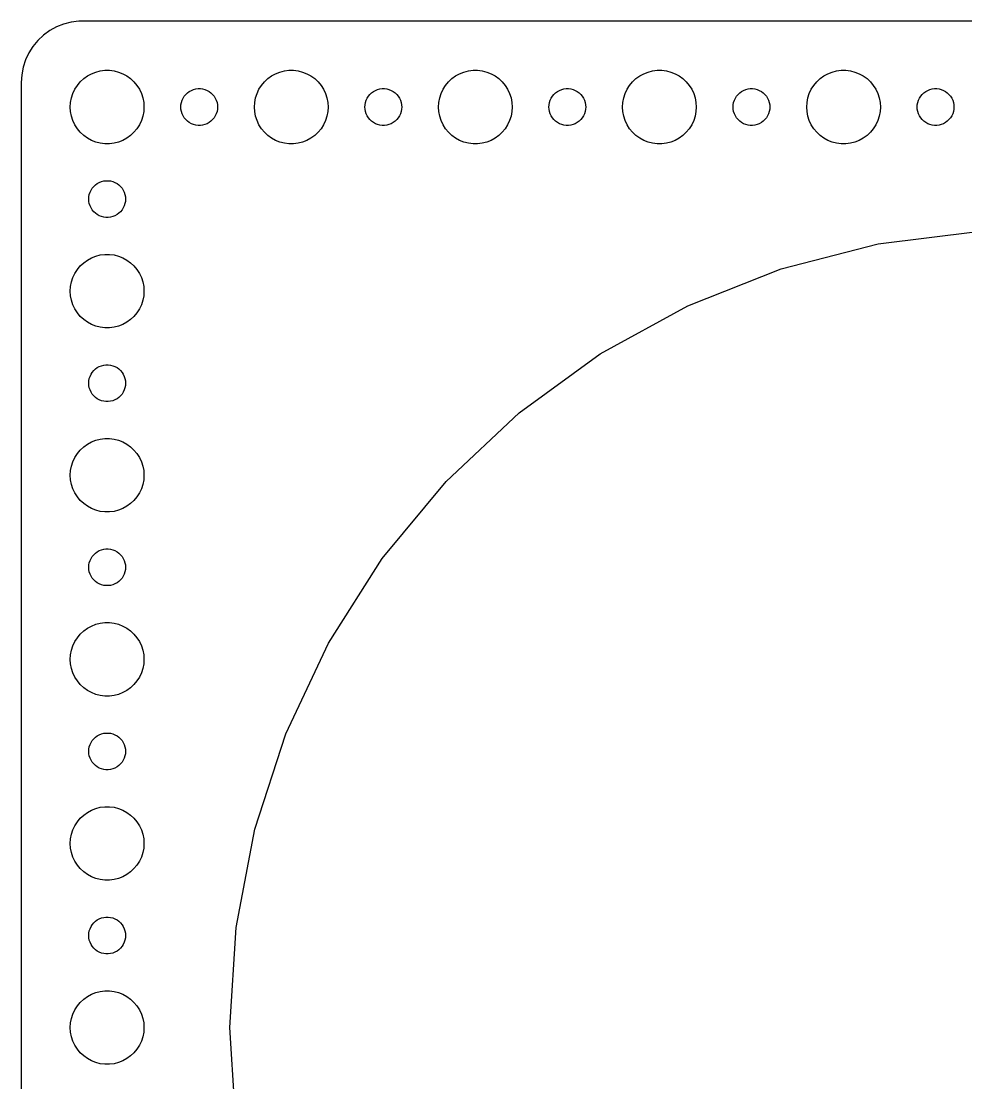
# Model space of a CAD drawing. Header units: metres. Extents: x -217 to 217, y -82 to 82.
# Drawn here: x -217 to -140, y -4.5 to 82 of the extents above; entities that cross this region are included whole.
import ezdxf

# ---------------------------------------------------------------- set-up
doc = ezdxf.new("R2010")
doc.units = ezdxf.units.M

msp = doc.modelspace()

# ---------------------------------------------------------------- linework, layer by layer
for p, q in [((-214.129, 81.5241), (-214.679, 81.2216)), ((-213.545, 81.7553), (-214.129, 81.5241)), ((-212.937, 81.9114), (-213.545, 81.7553)), ((-212.314, 81.9901), (-212.937, 81.9114)), ((212.314, 81.9901), (-212.314, 81.9901)), ((-215.187, 80.8526), (-215.645, 80.4227)), ((-214.679, 81.2216), (-215.187, 80.8526)), ((-216.045, 79.9389), (-216.382, 79.4088)), ((-215.645, 80.4227), (-216.045, 79.9389)), ((-216.649, 78.8406), (-216.843, 78.2434)), ((-216.382, 79.4088), (-216.649, 78.8406)), ((-216.843, 78.2434), (-216.961, 77.6267)), ((-211.277, 77.7145), (-210.927, 77.8532)), ((-210.927, 77.8532), (-210.562, 77.9469)), ((-210.562, 77.9469), (-210.188, 77.9941)), ((-210.188, 77.9941), (-209.812, 77.9941)), ((-209.812, 77.9941), (-209.438, 77.9469)), ((-209.438, 77.9469), (-209.073, 77.8532)), ((-209.073, 77.8532), (-208.723, 77.7145)), ((-196.277, 77.7145), (-195.927, 77.8532)), ((-195.927, 77.8532), (-195.562, 77.9469)), ((-195.562, 77.9469), (-195.188, 77.9941)), ((-195.188, 77.9941), (-194.812, 77.9941)), ((-194.812, 77.9941), (-194.438, 77.9469)), ((-194.438, 77.9469), (-194.073, 77.8532)), ((-194.073, 77.8532), (-193.723, 77.7145)), ((-181.277, 77.7145), (-180.927, 77.8532)), ((-180.927, 77.8532), (-180.562, 77.9469)), ((-180.562, 77.9469), (-180.188, 77.9941)), ((-180.188, 77.9941), (-179.812, 77.9941)), ((-179.812, 77.9941), (-179.438, 77.9469)), ((-179.438, 77.9469), (-179.073, 77.8532)), ((-179.073, 77.8532), (-178.723, 77.7145)), ((-166.277, 77.7145), (-165.927, 77.8532)), ((-165.927, 77.8532), (-165.562, 77.9469)), ((-165.562, 77.9469), (-165.188, 77.9941)), ((-165.188, 77.9941), (-164.812, 77.9941)), ((-164.812, 77.9941), (-164.438, 77.9469)), ((-164.438, 77.9469), (-164.073, 77.8532)), ((-164.073, 77.8532), (-163.723, 77.7145)), ((-151.277, 77.7145), (-150.927, 77.8532)), ((-150.927, 77.8532), (-150.562, 77.9469)), ((-150.562, 77.9469), (-150.188, 77.9941)), ((-150.188, 77.9941), (-149.812, 77.9941)), ((-149.812, 77.9941), (-149.438, 77.9469)), ((-149.438, 77.9469), (-149.073, 77.8532)), ((-149.073, 77.8532), (-148.723, 77.7145)), ((-216.961, 77.6267), (-217, 77)), ((-217, 77), (-217, -77)), ((-212.427, 76.7634), (-212.187, 77.0536)), ((-212.187, 77.0536), (-211.912, 77.3115)), ((-211.912, 77.3115), (-211.607, 77.533)), ((-211.607, 77.533), (-211.277, 77.7145)), ((-208.723, 77.7145), (-208.393, 77.533)), ((-208.393, 77.533), (-208.088, 77.3115)), ((-208.088, 77.3115), (-207.813, 77.0536)), ((-207.813, 77.0536), (-207.573, 76.7634)), ((-197.427, 76.7634), (-197.187, 77.0536)), ((-197.187, 77.0536), (-196.912, 77.3115)), ((-196.912, 77.3115), (-196.607, 77.533)), ((-196.607, 77.533), (-196.277, 77.7145)), ((-193.723, 77.7145), (-193.393, 77.533)), ((-193.393, 77.533), (-193.088, 77.3115)), ((-193.088, 77.3115), (-192.813, 77.0536)), ((-192.813, 77.0536), (-192.573, 76.7634)), ((-182.427, 76.7634), (-182.187, 77.0536)), ((-182.187, 77.0536), (-181.912, 77.3115)), ((-181.912, 77.3115), (-181.607, 77.533)), ((-181.607, 77.533), (-181.277, 77.7145)), ((-178.723, 77.7145), (-178.393, 77.533)), ((-178.393, 77.533), (-178.088, 77.3115)), ((-178.088, 77.3115), (-177.813, 77.0536)), ((-177.813, 77.0536), (-177.573, 76.7634)), ((-167.427, 76.7634), (-167.187, 77.0536)), ((-167.187, 77.0536), (-166.912, 77.3115)), ((-166.912, 77.3115), (-166.607, 77.533)), ((-166.607, 77.533), (-166.277, 77.7145)), ((-163.723, 77.7145), (-163.393, 77.533)), ((-163.393, 77.533), (-163.088, 77.3115)), ((-163.088, 77.3115), (-162.813, 77.0536)), ((-162.813, 77.0536), (-162.573, 76.7634)), ((-152.427, 76.7634), (-152.187, 77.0536)), ((-152.187, 77.0536), (-151.912, 77.3115)), ((-151.912, 77.3115), (-151.607, 77.533)), ((-151.607, 77.533), (-151.277, 77.7145)), ((-148.723, 77.7145), (-148.393, 77.533)), ((-148.393, 77.533), (-148.088, 77.3115)), ((-148.088, 77.3115), (-147.813, 77.0536)), ((-147.813, 77.0536), (-147.573, 76.7634)), ((-212.789, 76.1044), (-212.629, 76.4453)), ((-212.629, 76.4453), (-212.427, 76.7634)), ((-207.573, 76.7634), (-207.371, 76.4453)), ((-207.371, 76.4453), (-207.211, 76.1044)), ((-203.593, 76.0268), (-203.456, 76.1558)), ((-203.456, 76.1558), (-203.304, 76.2665)), ((-203.304, 76.2665), (-203.139, 76.3572)), ((-203.139, 76.3572), (-202.964, 76.4266)), ((-202.964, 76.4266), (-202.781, 76.4734)), ((-202.781, 76.4734), (-202.594, 76.497)), ((-202.594, 76.497), (-202.406, 76.497)), ((-202.406, 76.497), (-202.219, 76.4734)), ((-202.219, 76.4734), (-202.036, 76.4266)), ((-202.036, 76.4266), (-201.861, 76.3572)), ((-201.861, 76.3572), (-201.696, 76.2665)), ((-201.696, 76.2665), (-201.544, 76.1558)), ((-201.544, 76.1558), (-201.407, 76.0268)), ((-197.789, 76.1044), (-197.629, 76.4453)), ((-197.629, 76.4453), (-197.427, 76.7634)), ((-192.573, 76.7634), (-192.371, 76.4453)), ((-192.371, 76.4453), (-192.211, 76.1044)), ((-188.593, 76.0268), (-188.456, 76.1558)), ((-188.456, 76.1558), (-188.304, 76.2665)), ((-188.304, 76.2665), (-188.139, 76.3572)), ((-188.139, 76.3572), (-187.964, 76.4266)), ((-187.964, 76.4266), (-187.781, 76.4734)), ((-187.781, 76.4734), (-187.594, 76.497)), ((-187.594, 76.497), (-187.406, 76.497)), ((-187.406, 76.497), (-187.219, 76.4734)), ((-187.219, 76.4734), (-187.036, 76.4266)), ((-187.036, 76.4266), (-186.861, 76.3572)), ((-186.861, 76.3572), (-186.696, 76.2665)), ((-186.696, 76.2665), (-186.544, 76.1558)), ((-186.544, 76.1558), (-186.407, 76.0268)), ((-182.789, 76.1044), (-182.629, 76.4453)), ((-182.629, 76.4453), (-182.427, 76.7634)), ((-177.573, 76.7634), (-177.371, 76.4453)), ((-177.371, 76.4453), (-177.211, 76.1044)), ((-173.593, 76.0268), (-173.456, 76.1558)), ((-173.456, 76.1558), (-173.304, 76.2665)), ((-173.304, 76.2665), (-173.139, 76.3572)), ((-173.139, 76.3572), (-172.964, 76.4266)), ((-172.964, 76.4266), (-172.781, 76.4734)), ((-172.781, 76.4734), (-172.594, 76.497)), ((-172.594, 76.497), (-172.406, 76.497)), ((-172.406, 76.497), (-172.219, 76.4734)), ((-172.219, 76.4734), (-172.036, 76.4266)), ((-172.036, 76.4266), (-171.861, 76.3572)), ((-171.861, 76.3572), (-171.696, 76.2665)), ((-171.696, 76.2665), (-171.544, 76.1558)), ((-171.544, 76.1558), (-171.407, 76.0268)), ((-167.789, 76.1044), (-167.629, 76.4453)), ((-167.629, 76.4453), (-167.427, 76.7634)), ((-162.573, 76.7634), (-162.371, 76.4453)), ((-162.371, 76.4453), (-162.211, 76.1044)), ((-158.593, 76.0268), (-158.456, 76.1558)), ((-158.456, 76.1558), (-158.304, 76.2665)), ((-158.304, 76.2665), (-158.139, 76.3572)), ((-158.139, 76.3572), (-157.964, 76.4266)), ((-157.964, 76.4266), (-157.781, 76.4734)), ((-157.781, 76.4734), (-157.594, 76.497)), ((-157.594, 76.497), (-157.406, 76.497)), ((-157.406, 76.497), (-157.219, 76.4734)), ((-157.219, 76.4734), (-157.036, 76.4266)), ((-157.036, 76.4266), (-156.861, 76.3572)), ((-156.861, 76.3572), (-156.696, 76.2665)), ((-156.696, 76.2665), (-156.544, 76.1558)), ((-156.544, 76.1558), (-156.407, 76.0268)), ((-152.789, 76.1044), (-152.629, 76.4453)), ((-152.629, 76.4453), (-152.427, 76.7634)), ((-147.573, 76.7634), (-147.371, 76.4453)), ((-147.371, 76.4453), (-147.211, 76.1044)), ((-143.593, 76.0268), (-143.456, 76.1558)), ((-143.456, 76.1558), (-143.304, 76.2665)), ((-143.304, 76.2665), (-143.139, 76.3572)), ((-143.139, 76.3572), (-142.964, 76.4266)), ((-142.964, 76.4266), (-142.781, 76.4734)), ((-142.781, 76.4734), (-142.594, 76.497)), ((-142.594, 76.497), (-142.406, 76.497)), ((-142.406, 76.497), (-142.219, 76.4734)), ((-142.219, 76.4734), (-142.036, 76.4266)), ((-142.036, 76.4266), (-141.861, 76.3572)), ((-141.861, 76.3572), (-141.696, 76.2665)), ((-141.696, 76.2665), (-141.544, 76.1558)), ((-141.544, 76.1558), (-141.407, 76.0268)), ((-213, 75), (-212.976, 75.376)), ((-212.976, 75.376), (-212.906, 75.7461)), ((-212.906, 75.7461), (-212.789, 76.1044)), ((-207.211, 76.1044), (-207.094, 75.7461)), ((-207.094, 75.7461), (-207.024, 75.376)), ((-207.024, 75.376), (-207, 75)), ((-203.988, 75.188), (-203.953, 75.373)), ((-203.953, 75.373), (-203.895, 75.5522)), ((-203.895, 75.5522), (-203.814, 75.7226)), ((-203.814, 75.7226), (-203.714, 75.8817)), ((-203.714, 75.8817), (-203.593, 76.0268)), ((-201.407, 76.0268), (-201.286, 75.8817)), ((-201.286, 75.8817), (-201.186, 75.7226)), ((-201.186, 75.7226), (-201.105, 75.5522)), ((-201.105, 75.5522), (-201.047, 75.373)), ((-201.047, 75.373), (-201.012, 75.188)), ((-198, 75), (-197.976, 75.376)), ((-197.976, 75.376), (-197.906, 75.7461)), ((-197.906, 75.7461), (-197.789, 76.1044)), ((-192.211, 76.1044), (-192.094, 75.7461)), ((-192.094, 75.7461), (-192.024, 75.376)), ((-192.024, 75.376), (-192, 75)), ((-188.988, 75.188), (-188.953, 75.373)), ((-188.953, 75.373), (-188.895, 75.5522)), ((-188.895, 75.5522), (-188.814, 75.7226)), ((-188.814, 75.7226), (-188.714, 75.8817)), ((-188.714, 75.8817), (-188.593, 76.0268)), ((-186.407, 76.0268), (-186.286, 75.8817)), ((-186.286, 75.8817), (-186.186, 75.7226)), ((-186.186, 75.7226), (-186.105, 75.5522)), ((-186.105, 75.5522), (-186.047, 75.373)), ((-186.047, 75.373), (-186.012, 75.188)), ((-183, 75), (-182.976, 75.376)), ((-182.976, 75.376), (-182.906, 75.7461)), ((-182.906, 75.7461), (-182.789, 76.1044)), ((-177.211, 76.1044), (-177.094, 75.7461)), ((-177.094, 75.7461), (-177.024, 75.376)), ((-177.024, 75.376), (-177, 75)), ((-173.988, 75.188), (-173.953, 75.373)), ((-173.953, 75.373), (-173.895, 75.5522)), ((-173.895, 75.5522), (-173.814, 75.7226)), ((-173.814, 75.7226), (-173.714, 75.8817)), ((-173.714, 75.8817), (-173.593, 76.0268)), ((-171.407, 76.0268), (-171.286, 75.8817)), ((-171.286, 75.8817), (-171.186, 75.7226)), ((-171.186, 75.7226), (-171.105, 75.5522)), ((-171.105, 75.5522), (-171.047, 75.373)), ((-171.047, 75.373), (-171.012, 75.188)), ((-168, 75), (-167.976, 75.376)), ((-167.976, 75.376), (-167.906, 75.7461)), ((-167.906, 75.7461), (-167.789, 76.1044)), ((-162.211, 76.1044), (-162.094, 75.7461)), ((-162.094, 75.7461), (-162.024, 75.376)), ((-162.024, 75.376), (-162, 75)), ((-158.988, 75.188), (-158.953, 75.373)), ((-158.953, 75.373), (-158.895, 75.5522)), ((-158.895, 75.5522), (-158.814, 75.7226)), ((-158.814, 75.7226), (-158.714, 75.8817)), ((-158.714, 75.8817), (-158.593, 76.0268)), ((-156.407, 76.0268), (-156.286, 75.8817)), ((-156.286, 75.8817), (-156.186, 75.7226)), ((-156.186, 75.7226), (-156.105, 75.5522)), ((-156.105, 75.5522), (-156.047, 75.373)), ((-156.047, 75.373), (-156.012, 75.188)), ((-153, 75), (-152.976, 75.376)), ((-152.976, 75.376), (-152.906, 75.7461)), ((-152.906, 75.7461), (-152.789, 76.1044)), ((-147.211, 76.1044), (-147.094, 75.7461)), ((-147.094, 75.7461), (-147.024, 75.376)), ((-147.024, 75.376), (-147, 75)), ((-143.988, 75.188), (-143.953, 75.373)), ((-143.953, 75.373), (-143.895, 75.5522)), ((-143.895, 75.5522), (-143.814, 75.7226)), ((-143.814, 75.7226), (-143.714, 75.8817)), ((-143.714, 75.8817), (-143.593, 76.0268)), ((-141.407, 76.0268), (-141.286, 75.8817)), ((-141.286, 75.8817), (-141.186, 75.7226)), ((-141.186, 75.7226), (-141.105, 75.5522)), ((-141.105, 75.5522), (-141.047, 75.373)), ((-141.047, 75.373), (-141.012, 75.188)), ((-212.976, 74.624), (-213, 75)), ((-212.906, 74.2539), (-212.976, 74.624)), ((-207.024, 74.624), (-207.094, 74.2539)), ((-207, 75), (-207.024, 74.624)), ((-204, 75), (-203.988, 75.188)), ((-203.988, 74.812), (-204, 75)), ((-203.953, 74.627), (-203.988, 74.812)), ((-203.895, 74.4478), (-203.953, 74.627)), ((-203.814, 74.2774), (-203.895, 74.4478)), ((-201.105, 74.4478), (-201.186, 74.2774)), ((-201.047, 74.627), (-201.105, 74.4478)), ((-201.012, 74.812), (-201.047, 74.627)), ((-201.012, 75.188), (-201, 75)), ((-201, 75), (-201.012, 74.812)), ((-197.976, 74.624), (-198, 75)), ((-197.906, 74.2539), (-197.976, 74.624)), ((-192.024, 74.624), (-192.094, 74.2539)), ((-192, 75), (-192.024, 74.624)), ((-189, 75), (-188.988, 75.188)), ((-188.988, 74.812), (-189, 75)), ((-188.953, 74.627), (-188.988, 74.812)), ((-188.895, 74.4478), (-188.953, 74.627)), ((-188.814, 74.2774), (-188.895, 74.4478)), ((-186.105, 74.4478), (-186.186, 74.2774)), ((-186.047, 74.627), (-186.105, 74.4478)), ((-186.012, 74.812), (-186.047, 74.627)), ((-186.012, 75.188), (-186, 75)), ((-186, 75), (-186.012, 74.812)), ((-182.976, 74.624), (-183, 75)), ((-182.906, 74.2539), (-182.976, 74.624)), ((-177.024, 74.624), (-177.094, 74.2539)), ((-177, 75), (-177.024, 74.624)), ((-174, 75), (-173.988, 75.188)), ((-173.988, 74.812), (-174, 75)), ((-173.953, 74.627), (-173.988, 74.812)), ((-173.895, 74.4478), (-173.953, 74.627)), ((-173.814, 74.2774), (-173.895, 74.4478)), ((-171.105, 74.4478), (-171.186, 74.2774)), ((-171.047, 74.627), (-171.105, 74.4478)), ((-171.012, 74.812), (-171.047, 74.627)), ((-171.012, 75.188), (-171, 75)), ((-171, 75), (-171.012, 74.812)), ((-167.976, 74.624), (-168, 75)), ((-167.906, 74.2539), (-167.976, 74.624)), ((-162.024, 74.624), (-162.094, 74.2539)), ((-162, 75), (-162.024, 74.624)), ((-159, 75), (-158.988, 75.188)), ((-158.988, 74.812), (-159, 75)), ((-158.953, 74.627), (-158.988, 74.812)), ((-158.895, 74.4478), (-158.953, 74.627)), ((-158.814, 74.2774), (-158.895, 74.4478)), ((-156.105, 74.4478), (-156.186, 74.2774)), ((-156.047, 74.627), (-156.105, 74.4478)), ((-156.012, 74.812), (-156.047, 74.627)), ((-156.012, 75.188), (-156, 75)), ((-156, 75), (-156.012, 74.812)), ((-152.976, 74.624), (-153, 75)), ((-152.906, 74.2539), (-152.976, 74.624)), ((-147.024, 74.624), (-147.094, 74.2539)), ((-147, 75), (-147.024, 74.624)), ((-144, 75), (-143.988, 75.188)), ((-143.988, 74.812), (-144, 75)), ((-143.953, 74.627), (-143.988, 74.812)), ((-143.895, 74.4478), (-143.953, 74.627)), ((-143.814, 74.2774), (-143.895, 74.4478)), ((-141.105, 74.4478), (-141.186, 74.2774)), ((-141.047, 74.627), (-141.105, 74.4478)), ((-141.012, 74.812), (-141.047, 74.627)), ((-141.012, 75.188), (-141, 75)), ((-141, 75), (-141.012, 74.812)), ((-212.789, 73.8956), (-212.906, 74.2539)), ((-212.629, 73.5547), (-212.789, 73.8956)), ((-212.427, 73.2366), (-212.629, 73.5547)), ((-207.371, 73.5547), (-207.573, 73.2366)), ((-207.211, 73.8956), (-207.371, 73.5547)), ((-207.094, 74.2539), (-207.211, 73.8956)), ((-203.714, 74.1183), (-203.814, 74.2774)), ((-203.593, 73.9732), (-203.714, 74.1183)), ((-203.456, 73.8442), (-203.593, 73.9732)), ((-203.304, 73.7335), (-203.456, 73.8442)), ((-203.139, 73.6428), (-203.304, 73.7335)), ((-202.964, 73.5734), (-203.139, 73.6428)), ((-202.781, 73.5266), (-202.964, 73.5734)), ((-202.594, 73.503), (-202.781, 73.5266)), ((-202.219, 73.5266), (-202.406, 73.503)), ((-202.036, 73.5734), (-202.219, 73.5266)), ((-201.861, 73.6428), (-202.036, 73.5734)), ((-201.696, 73.7335), (-201.861, 73.6428)), ((-201.544, 73.8442), (-201.696, 73.7335)), ((-201.407, 73.9732), (-201.544, 73.8442)), ((-201.286, 74.1183), (-201.407, 73.9732)), ((-201.186, 74.2774), (-201.286, 74.1183)), ((-197.789, 73.8956), (-197.906, 74.2539)), ((-197.629, 73.5547), (-197.789, 73.8956)), ((-197.427, 73.2366), (-197.629, 73.5547)), ((-192.371, 73.5547), (-192.573, 73.2366)), ((-192.211, 73.8956), (-192.371, 73.5547)), ((-192.094, 74.2539), (-192.211, 73.8956)), ((-188.714, 74.1183), (-188.814, 74.2774)), ((-188.593, 73.9732), (-188.714, 74.1183)), ((-188.456, 73.8442), (-188.593, 73.9732)), ((-188.304, 73.7335), (-188.456, 73.8442)), ((-188.139, 73.6428), (-188.304, 73.7335)), ((-187.964, 73.5734), (-188.139, 73.6428)), ((-187.781, 73.5266), (-187.964, 73.5734)), ((-187.594, 73.503), (-187.781, 73.5266)), ((-187.219, 73.5266), (-187.406, 73.503)), ((-187.036, 73.5734), (-187.219, 73.5266)), ((-186.861, 73.6428), (-187.036, 73.5734)), ((-186.696, 73.7335), (-186.861, 73.6428)), ((-186.544, 73.8442), (-186.696, 73.7335)), ((-186.407, 73.9732), (-186.544, 73.8442)), ((-186.286, 74.1183), (-186.407, 73.9732)), ((-186.186, 74.2774), (-186.286, 74.1183)), ((-182.789, 73.8956), (-182.906, 74.2539)), ((-182.629, 73.5547), (-182.789, 73.8956)), ((-182.427, 73.2366), (-182.629, 73.5547)), ((-177.371, 73.5547), (-177.573, 73.2366)), ((-177.211, 73.8956), (-177.371, 73.5547)), ((-177.094, 74.2539), (-177.211, 73.8956)), ((-173.714, 74.1183), (-173.814, 74.2774)), ((-173.593, 73.9732), (-173.714, 74.1183)), ((-173.456, 73.8442), (-173.593, 73.9732)), ((-173.304, 73.7335), (-173.456, 73.8442)), ((-173.139, 73.6428), (-173.304, 73.7335)), ((-172.964, 73.5734), (-173.139, 73.6428)), ((-172.781, 73.5266), (-172.964, 73.5734)), ((-172.594, 73.503), (-172.781, 73.5266)), ((-172.219, 73.5266), (-172.406, 73.503)), ((-172.036, 73.5734), (-172.219, 73.5266)), ((-171.861, 73.6428), (-172.036, 73.5734)), ((-171.696, 73.7335), (-171.861, 73.6428)), ((-171.544, 73.8442), (-171.696, 73.7335)), ((-171.407, 73.9732), (-171.544, 73.8442)), ((-171.286, 74.1183), (-171.407, 73.9732)), ((-171.186, 74.2774), (-171.286, 74.1183)), ((-167.789, 73.8956), (-167.906, 74.2539)), ((-167.629, 73.5547), (-167.789, 73.8956)), ((-167.427, 73.2366), (-167.629, 73.5547)), ((-162.371, 73.5547), (-162.573, 73.2366)), ((-162.211, 73.8956), (-162.371, 73.5547)), ((-162.094, 74.2539), (-162.211, 73.8956)), ((-158.714, 74.1183), (-158.814, 74.2774)), ((-158.593, 73.9732), (-158.714, 74.1183)), ((-158.456, 73.8442), (-158.593, 73.9732)), ((-158.304, 73.7335), (-158.456, 73.8442)), ((-158.139, 73.6428), (-158.304, 73.7335)), ((-157.964, 73.5734), (-158.139, 73.6428)), ((-157.781, 73.5266), (-157.964, 73.5734)), ((-157.594, 73.503), (-157.781, 73.5266)), ((-157.219, 73.5266), (-157.406, 73.503)), ((-157.036, 73.5734), (-157.219, 73.5266)), ((-156.861, 73.6428), (-157.036, 73.5734)), ((-156.696, 73.7335), (-156.861, 73.6428)), ((-156.544, 73.8442), (-156.696, 73.7335)), ((-156.407, 73.9732), (-156.544, 73.8442)), ((-156.286, 74.1183), (-156.407, 73.9732)), ((-156.186, 74.2774), (-156.286, 74.1183)), ((-152.789, 73.8956), (-152.906, 74.2539)), ((-152.629, 73.5547), (-152.789, 73.8956)), ((-152.427, 73.2366), (-152.629, 73.5547)), ((-147.371, 73.5547), (-147.573, 73.2366)), ((-147.211, 73.8956), (-147.371, 73.5547)), ((-147.094, 74.2539), (-147.211, 73.8956)), ((-143.714, 74.1183), (-143.814, 74.2774)), ((-143.593, 73.9732), (-143.714, 74.1183)), ((-143.456, 73.8442), (-143.593, 73.9732)), ((-143.304, 73.7335), (-143.456, 73.8442)), ((-143.139, 73.6428), (-143.304, 73.7335)), ((-142.964, 73.5734), (-143.139, 73.6428)), ((-142.781, 73.5266), (-142.964, 73.5734)), ((-142.594, 73.503), (-142.781, 73.5266)), ((-142.219, 73.5266), (-142.406, 73.503)), ((-142.036, 73.5734), (-142.219, 73.5266)), ((-141.861, 73.6428), (-142.036, 73.5734)), ((-141.696, 73.7335), (-141.861, 73.6428)), ((-141.544, 73.8442), (-141.696, 73.7335)), ((-141.407, 73.9732), (-141.544, 73.8442)), ((-141.286, 74.1183), (-141.407, 73.9732)), ((-141.186, 74.2774), (-141.286, 74.1183)), ((-212.187, 72.9464), (-212.427, 73.2366)), ((-211.912, 72.6885), (-212.187, 72.9464)), ((-211.607, 72.467), (-211.912, 72.6885)), ((-208.088, 72.6885), (-208.393, 72.467)), ((-207.813, 72.9464), (-208.088, 72.6885)), ((-207.573, 73.2366), (-207.813, 72.9464)), ((-202.406, 73.503), (-202.594, 73.503)), ((-197.187, 72.9464), (-197.427, 73.2366)), ((-196.912, 72.6885), (-197.187, 72.9464)), ((-196.607, 72.467), (-196.912, 72.6885)), ((-193.088, 72.6885), (-193.393, 72.467)), ((-192.813, 72.9464), (-193.088, 72.6885)), ((-192.573, 73.2366), (-192.813, 72.9464)), ((-187.406, 73.503), (-187.594, 73.503)), ((-182.187, 72.9464), (-182.427, 73.2366)), ((-181.912, 72.6885), (-182.187, 72.9464)), ((-181.607, 72.467), (-181.912, 72.6885)), ((-178.088, 72.6885), (-178.393, 72.467)), ((-177.813, 72.9464), (-178.088, 72.6885)), ((-177.573, 73.2366), (-177.813, 72.9464)), ((-172.406, 73.503), (-172.594, 73.503)), ((-167.187, 72.9464), (-167.427, 73.2366)), ((-166.912, 72.6885), (-167.187, 72.9464)), ((-166.607, 72.467), (-166.912, 72.6885)), ((-163.088, 72.6885), (-163.393, 72.467)), ((-162.813, 72.9464), (-163.088, 72.6885)), ((-162.573, 73.2366), (-162.813, 72.9464)), ((-157.406, 73.503), (-157.594, 73.503)), ((-152.187, 72.9464), (-152.427, 73.2366)), ((-151.912, 72.6885), (-152.187, 72.9464)), ((-151.607, 72.467), (-151.912, 72.6885)), ((-148.088, 72.6885), (-148.393, 72.467)), ((-147.813, 72.9464), (-148.088, 72.6885)), ((-147.573, 73.2366), (-147.813, 72.9464)), ((-142.406, 73.503), (-142.594, 73.503)), ((-211.277, 72.2855), (-211.607, 72.467)), ((-210.927, 72.1468), (-211.277, 72.2855)), ((-210.562, 72.0531), (-210.927, 72.1468)), ((-210.188, 72.0059), (-210.562, 72.0531)), ((-209.812, 72.0059), (-210.188, 72.0059)), ((-209.438, 72.0531), (-209.812, 72.0059)), ((-209.073, 72.1468), (-209.438, 72.0531)), ((-208.723, 72.2855), (-209.073, 72.1468)), ((-208.393, 72.467), (-208.723, 72.2855)), ((-196.277, 72.2855), (-196.607, 72.467)), ((-195.927, 72.1468), (-196.277, 72.2855)), ((-195.562, 72.0531), (-195.927, 72.1468)), ((-195.188, 72.0059), (-195.562, 72.0531)), ((-194.812, 72.0059), (-195.188, 72.0059)), ((-194.438, 72.0531), (-194.812, 72.0059)), ((-194.073, 72.1468), (-194.438, 72.0531)), ((-193.723, 72.2855), (-194.073, 72.1468)), ((-193.393, 72.467), (-193.723, 72.2855)), ((-181.277, 72.2855), (-181.607, 72.467)), ((-180.927, 72.1468), (-181.277, 72.2855)), ((-180.562, 72.0531), (-180.927, 72.1468)), ((-180.188, 72.0059), (-180.562, 72.0531)), ((-179.812, 72.0059), (-180.188, 72.0059)), ((-179.438, 72.0531), (-179.812, 72.0059)), ((-179.073, 72.1468), (-179.438, 72.0531)), ((-178.723, 72.2855), (-179.073, 72.1468)), ((-178.393, 72.467), (-178.723, 72.2855)), ((-166.277, 72.2855), (-166.607, 72.467)), ((-165.927, 72.1468), (-166.277, 72.2855)), ((-165.562, 72.0531), (-165.927, 72.1468)), ((-165.188, 72.0059), (-165.562, 72.0531)), ((-164.812, 72.0059), (-165.188, 72.0059)), ((-164.438, 72.0531), (-164.812, 72.0059)), ((-164.073, 72.1468), (-164.438, 72.0531)), ((-163.723, 72.2855), (-164.073, 72.1468)), ((-163.393, 72.467), (-163.723, 72.2855)), ((-151.277, 72.2855), (-151.607, 72.467)), ((-150.927, 72.1468), (-151.277, 72.2855)), ((-150.562, 72.0531), (-150.927, 72.1468)), ((-150.188, 72.0059), (-150.562, 72.0531)), ((-149.812, 72.0059), (-150.188, 72.0059)), ((-149.438, 72.0531), (-149.812, 72.0059)), ((-149.073, 72.1468), (-149.438, 72.0531)), ((-148.723, 72.2855), (-149.073, 72.1468)), ((-148.393, 72.467), (-148.723, 72.2855)), ((-211.314, 68.2226), (-211.214, 68.3817)), ((-211.214, 68.3817), (-211.093, 68.5268)), ((-211.093, 68.5268), (-210.956, 68.6558)), ((-210.956, 68.6558), (-210.804, 68.7665)), ((-210.804, 68.7665), (-210.639, 68.8572)), ((-210.639, 68.8572), (-210.464, 68.9266)), ((-210.464, 68.9266), (-210.281, 68.9734)), ((-210.281, 68.9734), (-210.094, 68.997)), ((-210.094, 68.997), (-209.906, 68.997)), ((-209.906, 68.997), (-209.719, 68.9734)), ((-209.719, 68.9734), (-209.536, 68.9266)), ((-209.536, 68.9266), (-209.361, 68.8572)), ((-209.361, 68.8572), (-209.196, 68.7665)), ((-209.196, 68.7665), (-209.044, 68.6558)), ((-209.044, 68.6558), (-208.907, 68.5268)), ((-208.907, 68.5268), (-208.786, 68.3817)), ((-208.786, 68.3817), (-208.686, 68.2226)), ((-211.5, 67.5), (-211.488, 67.688)), ((-211.488, 67.312), (-211.5, 67.5)), ((-211.488, 67.688), (-211.453, 67.873)), ((-211.453, 67.873), (-211.395, 68.0522)), ((-211.395, 68.0522), (-211.314, 68.2226)), ((-208.686, 68.2226), (-208.605, 68.0522)), ((-208.605, 68.0522), (-208.547, 67.873)), ((-208.547, 67.873), (-208.512, 67.688)), ((-208.512, 67.688), (-208.5, 67.5)), ((-208.5, 67.5), (-208.512, 67.312)), ((-211.453, 67.127), (-211.488, 67.312)), ((-211.395, 66.9478), (-211.453, 67.127)), ((-211.314, 66.7774), (-211.395, 66.9478)), ((-211.214, 66.6183), (-211.314, 66.7774)), ((-211.093, 66.4732), (-211.214, 66.6183)), ((-208.786, 66.6183), (-208.907, 66.4732)), ((-208.686, 66.7774), (-208.786, 66.6183)), ((-208.605, 66.9478), (-208.686, 66.7774)), ((-208.547, 67.127), (-208.605, 66.9478)), ((-208.512, 67.312), (-208.547, 67.127)), ((-210.956, 66.3442), (-211.093, 66.4732)), ((-210.804, 66.2335), (-210.956, 66.3442)), ((-210.639, 66.1428), (-210.804, 66.2335)), ((-210.464, 66.0734), (-210.639, 66.1428)), ((-210.281, 66.0266), (-210.464, 66.0734)), ((-210.094, 66.003), (-210.281, 66.0266)), ((-209.906, 66.003), (-210.094, 66.003)), ((-209.719, 66.0266), (-209.906, 66.003)), ((-209.536, 66.0734), (-209.719, 66.0266)), ((-209.361, 66.1428), (-209.536, 66.0734)), ((-209.196, 66.2335), (-209.361, 66.1428)), ((-209.044, 66.3442), (-209.196, 66.2335)), ((-208.907, 66.4732), (-209.044, 66.3442)), ((-147.18, 63.8487), (-139.081, 64.8717)), ((-155.086, 61.8187), (-147.18, 63.8487)), ((-212.187, 62.0536), (-211.912, 62.3115)), ((-211.912, 62.3115), (-211.607, 62.533)), ((-211.607, 62.533), (-211.277, 62.7145)), ((-211.277, 62.7145), (-210.927, 62.8532)), ((-210.927, 62.8532), (-210.562, 62.9469)), ((-210.562, 62.9469), (-210.188, 62.9941)), ((-210.188, 62.9941), (-209.812, 62.9941)), ((-209.812, 62.9941), (-209.438, 62.9469)), ((-209.438, 62.9469), (-209.073, 62.8532)), ((-209.073, 62.8532), (-208.723, 62.7145)), ((-208.723, 62.7145), (-208.393, 62.533)), ((-208.393, 62.533), (-208.088, 62.3115)), ((-208.088, 62.3115), (-207.813, 62.0536)), ((-212.789, 61.1044), (-212.629, 61.4453)), ((-212.629, 61.4453), (-212.427, 61.7634)), ((-212.427, 61.7634), (-212.187, 62.0536)), ((-207.813, 62.0536), (-207.573, 61.7634)), ((-207.573, 61.7634), (-207.371, 61.4453)), ((-207.371, 61.4453), (-207.211, 61.1044)), ((-162.676, 58.8138), (-155.086, 61.8187)), ((-212.976, 60.376), (-212.906, 60.7461)), ((-212.906, 60.7461), (-212.789, 61.1044)), ((-207.211, 61.1044), (-207.094, 60.7461)), ((-207.094, 60.7461), (-207.024, 60.376)), ((-213, 60), (-212.976, 60.376)), ((-212.976, 59.624), (-213, 60)), ((-207.024, 60.376), (-207, 60)), ((-207, 60), (-207.024, 59.624)), ((-212.906, 59.2539), (-212.976, 59.624)), ((-212.789, 58.8956), (-212.906, 59.2539)), ((-212.629, 58.5547), (-212.789, 58.8956)), ((-207.211, 58.8956), (-207.371, 58.5547)), ((-207.094, 59.2539), (-207.211, 58.8956)), ((-207.024, 59.624), (-207.094, 59.2539)), ((-169.829, 54.8813), (-162.676, 58.8138)), ((-212.427, 58.2366), (-212.629, 58.5547)), ((-212.187, 57.9464), (-212.427, 58.2366)), ((-207.573, 58.2366), (-207.813, 57.9464)), ((-207.371, 58.5547), (-207.573, 58.2366)), ((-211.912, 57.6885), (-212.187, 57.9464)), ((-211.607, 57.467), (-211.912, 57.6885)), ((-211.277, 57.2855), (-211.607, 57.467)), ((-210.927, 57.1468), (-211.277, 57.2855)), ((-210.562, 57.0531), (-210.927, 57.1468)), ((-209.073, 57.1468), (-209.438, 57.0531)), ((-208.723, 57.2855), (-209.073, 57.1468)), ((-208.393, 57.467), (-208.723, 57.2855)), ((-208.088, 57.6885), (-208.393, 57.467)), ((-207.813, 57.9464), (-208.088, 57.6885)), ((-210.188, 57.0059), (-210.562, 57.0531)), ((-209.812, 57.0059), (-210.188, 57.0059)), ((-209.438, 57.0531), (-209.812, 57.0059)), ((-176.433, 50.0834), (-169.829, 54.8813)), ((-211.093, 53.5268), (-210.956, 53.6558)), ((-210.956, 53.6558), (-210.804, 53.7665)), ((-210.804, 53.7665), (-210.639, 53.8572)), ((-210.639, 53.8572), (-210.464, 53.9266)), ((-210.464, 53.9266), (-210.281, 53.9734)), ((-210.281, 53.9734), (-210.094, 53.997)), ((-210.094, 53.997), (-209.906, 53.997)), ((-209.906, 53.997), (-209.719, 53.9734)), ((-209.719, 53.9734), (-209.536, 53.9266)), ((-209.536, 53.9266), (-209.361, 53.8572)), ((-209.361, 53.8572), (-209.196, 53.7665)), ((-209.196, 53.7665), (-209.044, 53.6558)), ((-209.044, 53.6558), (-208.907, 53.5268)), ((-211.488, 52.688), (-211.453, 52.873)), ((-211.453, 52.873), (-211.395, 53.0522)), ((-211.395, 53.0522), (-211.314, 53.2226)), ((-211.314, 53.2226), (-211.214, 53.3817)), ((-211.214, 53.3817), (-211.093, 53.5268)), ((-208.907, 53.5268), (-208.786, 53.3817)), ((-208.786, 53.3817), (-208.686, 53.2226)), ((-208.686, 53.2226), (-208.605, 53.0522)), ((-208.605, 53.0522), (-208.547, 52.873)), ((-208.547, 52.873), (-208.512, 52.688)), ((-211.5, 52.5), (-211.488, 52.688)), ((-211.488, 52.312), (-211.5, 52.5)), ((-211.453, 52.127), (-211.488, 52.312)), ((-211.395, 51.9478), (-211.453, 52.127)), ((-211.314, 51.7774), (-211.395, 51.9478)), ((-208.605, 51.9478), (-208.686, 51.7774)), ((-208.547, 52.127), (-208.605, 51.9478)), ((-208.512, 52.312), (-208.547, 52.127)), ((-208.512, 52.688), (-208.5, 52.5)), ((-208.5, 52.5), (-208.512, 52.312)), ((-211.214, 51.6183), (-211.314, 51.7774)), ((-211.093, 51.4732), (-211.214, 51.6183)), ((-210.956, 51.3442), (-211.093, 51.4732)), ((-210.804, 51.2335), (-210.956, 51.3442)), ((-210.639, 51.1428), (-210.804, 51.2335)), ((-210.464, 51.0734), (-210.639, 51.1428)), ((-210.281, 51.0266), (-210.464, 51.0734)), ((-209.536, 51.0734), (-209.719, 51.0266)), ((-209.361, 51.1428), (-209.536, 51.0734)), ((-209.196, 51.2335), (-209.361, 51.1428)), ((-209.044, 51.3442), (-209.196, 51.2335)), ((-208.907, 51.4732), (-209.044, 51.3442)), ((-208.786, 51.6183), (-208.907, 51.4732)), ((-208.686, 51.7774), (-208.786, 51.6183)), ((-210.094, 51.003), (-210.281, 51.0266)), ((-209.906, 51.003), (-210.094, 51.003)), ((-209.719, 51.0266), (-209.906, 51.003)), ((-182.383, 44.4956), (-176.433, 50.0834)), ((-211.607, 47.533), (-211.277, 47.7145)), ((-211.277, 47.7145), (-210.927, 47.8532)), ((-210.927, 47.8532), (-210.562, 47.9469)), ((-210.562, 47.9469), (-210.188, 47.9941)), ((-210.188, 47.9941), (-209.812, 47.9941)), ((-209.812, 47.9941), (-209.438, 47.9469)), ((-209.438, 47.9469), (-209.073, 47.8532)), ((-209.073, 47.8532), (-208.723, 47.7145)), ((-208.723, 47.7145), (-208.393, 47.533)), ((-212.629, 46.4453), (-212.427, 46.7634)), ((-212.427, 46.7634), (-212.187, 47.0536)), ((-212.187, 47.0536), (-211.912, 47.3115)), ((-211.912, 47.3115), (-211.607, 47.533)), ((-208.393, 47.533), (-208.088, 47.3115)), ((-208.088, 47.3115), (-207.813, 47.0536)), ((-207.813, 47.0536), (-207.573, 46.7634)), ((-207.573, 46.7634), (-207.371, 46.4453)), ((-212.906, 45.7461), (-212.789, 46.1044)), ((-212.789, 46.1044), (-212.629, 46.4453)), ((-207.371, 46.4453), (-207.211, 46.1044)), ((-207.211, 46.1044), (-207.094, 45.7461)), ((-213, 45), (-212.976, 45.376)), ((-212.976, 44.624), (-213, 45)), ((-212.976, 45.376), (-212.906, 45.7461)), ((-207.094, 45.7461), (-207.024, 45.376)), ((-207.024, 45.376), (-207, 45)), ((-207, 45), (-207.024, 44.624)), ((-212.906, 44.2539), (-212.976, 44.624)), ((-212.789, 43.8956), (-212.906, 44.2539)), ((-207.094, 44.2539), (-207.211, 43.8956)), ((-207.024, 44.624), (-207.094, 44.2539)), ((-187.586, 38.206), (-182.383, 44.4956)), ((-212.629, 43.5547), (-212.789, 43.8956)), ((-212.427, 43.2366), (-212.629, 43.5547)), ((-207.371, 43.5547), (-207.573, 43.2366)), ((-207.211, 43.8956), (-207.371, 43.5547)), ((-212.187, 42.9464), (-212.427, 43.2366)), ((-211.912, 42.6885), (-212.187, 42.9464)), ((-211.607, 42.467), (-211.912, 42.6885)), ((-211.277, 42.2855), (-211.607, 42.467)), ((-208.393, 42.467), (-208.723, 42.2855)), ((-208.088, 42.6885), (-208.393, 42.467)), ((-207.813, 42.9464), (-208.088, 42.6885)), ((-207.573, 43.2366), (-207.813, 42.9464)), ((-210.927, 42.1468), (-211.277, 42.2855)), ((-210.562, 42.0531), (-210.927, 42.1468)), ((-210.188, 42.0059), (-210.562, 42.0531)), ((-209.812, 42.0059), (-210.188, 42.0059)), ((-209.438, 42.0531), (-209.812, 42.0059)), ((-209.073, 42.1468), (-209.438, 42.0531)), ((-208.723, 42.2855), (-209.073, 42.1468)), ((-210.639, 38.8572), (-210.464, 38.9266)), ((-210.464, 38.9266), (-210.281, 38.9734)), ((-210.281, 38.9734), (-210.094, 38.997)), ((-210.094, 38.997), (-209.906, 38.997)), ((-209.906, 38.997), (-209.719, 38.9734)), ((-209.719, 38.9734), (-209.536, 38.9266)), ((-209.536, 38.9266), (-209.361, 38.8572)), ((-211.395, 38.0522), (-211.314, 38.2226)), ((-211.314, 38.2226), (-211.214, 38.3817)), ((-211.214, 38.3817), (-211.093, 38.5268)), ((-211.093, 38.5268), (-210.956, 38.6558)), ((-210.956, 38.6558), (-210.804, 38.7665)), ((-210.804, 38.7665), (-210.639, 38.8572)), ((-209.361, 38.8572), (-209.196, 38.7665)), ((-209.196, 38.7665), (-209.044, 38.6558)), ((-209.044, 38.6558), (-208.907, 38.5268)), ((-208.907, 38.5268), (-208.786, 38.3817)), ((-208.786, 38.3817), (-208.686, 38.2226)), ((-208.686, 38.2226), (-208.605, 38.0522)), ((-191.96, 31.314), (-187.586, 38.206)), ((-211.5, 37.5), (-211.488, 37.688)), ((-211.488, 37.312), (-211.5, 37.5)), ((-211.488, 37.688), (-211.453, 37.873)), ((-211.453, 37.127), (-211.488, 37.312)), ((-211.453, 37.873), (-211.395, 38.0522)), ((-208.605, 38.0522), (-208.547, 37.873)), ((-208.547, 37.873), (-208.512, 37.688)), ((-208.512, 37.312), (-208.547, 37.127)), ((-208.512, 37.688), (-208.5, 37.5)), ((-208.5, 37.5), (-208.512, 37.312)), ((-211.395, 36.9478), (-211.453, 37.127)), ((-211.314, 36.7774), (-211.395, 36.9478)), ((-211.214, 36.6183), (-211.314, 36.7774)), ((-211.093, 36.4732), (-211.214, 36.6183)), ((-210.956, 36.3442), (-211.093, 36.4732)), ((-210.804, 36.2335), (-210.956, 36.3442)), ((-209.044, 36.3442), (-209.196, 36.2335)), ((-208.907, 36.4732), (-209.044, 36.3442)), ((-208.786, 36.6183), (-208.907, 36.4732)), ((-208.686, 36.7774), (-208.786, 36.6183)), ((-208.605, 36.9478), (-208.686, 36.7774)), ((-208.547, 37.127), (-208.605, 36.9478)), ((-210.639, 36.1428), (-210.804, 36.2335)), ((-210.464, 36.0734), (-210.639, 36.1428)), ((-210.281, 36.0266), (-210.464, 36.0734)), ((-210.094, 36.003), (-210.281, 36.0266)), ((-209.906, 36.003), (-210.094, 36.003)), ((-209.719, 36.0266), (-209.906, 36.003)), ((-209.536, 36.0734), (-209.719, 36.0266)), ((-209.361, 36.1428), (-209.536, 36.0734)), ((-209.196, 36.2335), (-209.361, 36.1428)), ((-210.927, 32.8532), (-210.562, 32.9469)), ((-210.562, 32.9469), (-210.188, 32.9941)), ((-210.188, 32.9941), (-209.812, 32.9941)), ((-209.812, 32.9941), (-209.438, 32.9469)), ((-209.438, 32.9469), (-209.073, 32.8532)), ((-212.427, 31.7634), (-212.187, 32.0536)), ((-212.187, 32.0536), (-211.912, 32.3115)), ((-211.912, 32.3115), (-211.607, 32.533)), ((-211.607, 32.533), (-211.277, 32.7145)), ((-211.277, 32.7145), (-210.927, 32.8532)), ((-209.073, 32.8532), (-208.723, 32.7145)), ((-208.723, 32.7145), (-208.393, 32.533)), ((-208.393, 32.533), (-208.088, 32.3115)), ((-208.088, 32.3115), (-207.813, 32.0536)), ((-207.813, 32.0536), (-207.573, 31.7634)), ((-212.789, 31.1044), (-212.629, 31.4453)), ((-212.629, 31.4453), (-212.427, 31.7634)), ((-207.573, 31.7634), (-207.371, 31.4453)), ((-207.371, 31.4453), (-207.211, 31.1044)), ((-195.435, 23.9281), (-191.96, 31.314)), ((-213, 30), (-212.976, 30.376)), ((-212.976, 30.376), (-212.906, 30.7461)), ((-212.906, 30.7461), (-212.789, 31.1044)), ((-207.211, 31.1044), (-207.094, 30.7461)), ((-207.094, 30.7461), (-207.024, 30.376)), ((-207.024, 30.376), (-207, 30)), ((-212.976, 29.624), (-213, 30)), ((-212.906, 29.2539), (-212.976, 29.624)), ((-207.024, 29.624), (-207.094, 29.2539)), ((-207, 30), (-207.024, 29.624)), ((-212.789, 28.8956), (-212.906, 29.2539)), ((-212.629, 28.5547), (-212.789, 28.8956)), ((-212.427, 28.2366), (-212.629, 28.5547)), ((-207.371, 28.5547), (-207.573, 28.2366)), ((-207.211, 28.8956), (-207.371, 28.5547)), ((-207.094, 29.2539), (-207.211, 28.8956)), ((-212.187, 27.9464), (-212.427, 28.2366)), ((-211.912, 27.6884), (-212.187, 27.9464)), ((-211.607, 27.467), (-211.912, 27.6884)), ((-208.088, 27.6884), (-208.393, 27.467)), ((-207.813, 27.9464), (-208.088, 27.6884)), ((-207.573, 28.2366), (-207.813, 27.9464)), ((-211.277, 27.2855), (-211.607, 27.467)), ((-210.927, 27.1468), (-211.277, 27.2855)), ((-210.562, 27.0531), (-210.927, 27.1468)), ((-210.188, 27.0059), (-210.562, 27.0531)), ((-209.812, 27.0059), (-210.188, 27.0059)), ((-209.438, 27.0531), (-209.812, 27.0059)), ((-209.073, 27.1468), (-209.438, 27.0531)), ((-208.723, 27.2855), (-209.073, 27.1468)), ((-208.393, 27.467), (-208.723, 27.2855)), ((-211.314, 23.2226), (-211.214, 23.3817)), ((-211.214, 23.3817), (-211.093, 23.5268)), ((-211.093, 23.5268), (-210.956, 23.6558)), ((-210.956, 23.6558), (-210.804, 23.7665)), ((-210.804, 23.7665), (-210.639, 23.8572)), ((-210.639, 23.8572), (-210.464, 23.9266)), ((-210.464, 23.9266), (-210.281, 23.9734)), ((-210.281, 23.9734), (-210.094, 23.997)), ((-210.094, 23.997), (-209.906, 23.997)), ((-209.906, 23.997), (-209.719, 23.9734)), ((-209.719, 23.9734), (-209.536, 23.9266)), ((-209.536, 23.9266), (-209.361, 23.8572)), ((-209.361, 23.8572), (-209.196, 23.7665)), ((-209.196, 23.7665), (-209.044, 23.6558)), ((-209.044, 23.6558), (-208.907, 23.5268)), ((-208.907, 23.5268), (-208.786, 23.3817)), ((-208.786, 23.3817), (-208.686, 23.2226)), ((-197.958, 16.1648), (-195.435, 23.9281)), ((-211.5, 22.5), (-211.488, 22.688)), ((-211.488, 22.312), (-211.5, 22.5)), ((-211.488, 22.688), (-211.453, 22.873)), ((-211.453, 22.873), (-211.395, 23.0522)), ((-211.395, 23.0522), (-211.314, 23.2226)), ((-208.686, 23.2226), (-208.605, 23.0522)), ((-208.605, 23.0522), (-208.547, 22.873)), ((-208.547, 22.873), (-208.512, 22.688)), ((-208.512, 22.688), (-208.5, 22.5)), ((-208.5, 22.5), (-208.512, 22.312)), ((-211.453, 22.127), (-211.488, 22.312)), ((-211.395, 21.9478), (-211.453, 22.127)), ((-211.314, 21.7774), (-211.395, 21.9478)), ((-211.214, 21.6183), (-211.314, 21.7774)), ((-208.686, 21.7774), (-208.786, 21.6183)), ((-208.605, 21.9478), (-208.686, 21.7774)), ((-208.547, 22.127), (-208.605, 21.9478)), ((-208.512, 22.312), (-208.547, 22.127)), ((-211.093, 21.4732), (-211.214, 21.6183)), ((-210.956, 21.3442), (-211.093, 21.4732)), ((-210.804, 21.2335), (-210.956, 21.3442)), ((-210.639, 21.1427), (-210.804, 21.2335)), ((-210.464, 21.0734), (-210.639, 21.1427)), ((-210.281, 21.0266), (-210.464, 21.0734)), ((-210.094, 21.003), (-210.281, 21.0266)), ((-209.906, 21.003), (-210.094, 21.003)), ((-209.719, 21.0266), (-209.906, 21.003)), ((-209.536, 21.0734), (-209.719, 21.0266)), ((-209.361, 21.1427), (-209.536, 21.0734)), ((-209.196, 21.2335), (-209.361, 21.1427)), ((-209.044, 21.3442), (-209.196, 21.2335)), ((-208.907, 21.4732), (-209.044, 21.3442)), ((-208.786, 21.6183), (-208.907, 21.4732)), ((-212.187, 17.0536), (-211.912, 17.3115)), ((-211.912, 17.3115), (-211.607, 17.533)), ((-211.607, 17.533), (-211.277, 17.7145)), ((-211.277, 17.7145), (-210.927, 17.8532)), ((-210.927, 17.8532), (-210.562, 17.9469)), ((-210.562, 17.9469), (-210.188, 17.9941)), ((-210.188, 17.9941), (-209.812, 17.9941)), ((-209.812, 17.9941), (-209.438, 17.9469)), ((-209.438, 17.9469), (-209.073, 17.8532)), ((-209.073, 17.8532), (-208.723, 17.7145)), ((-208.723, 17.7145), (-208.393, 17.533)), ((-208.393, 17.533), (-208.088, 17.3115)), ((-208.088, 17.3115), (-207.813, 17.0536)), ((-212.789, 16.1044), (-212.629, 16.4453)), ((-212.629, 16.4453), (-212.427, 16.7634)), ((-212.427, 16.7634), (-212.187, 17.0536)), ((-207.813, 17.0536), (-207.573, 16.7634)), ((-207.573, 16.7634), (-207.371, 16.4453)), ((-207.371, 16.4453), (-207.211, 16.1044)), ((-212.976, 15.376), (-212.906, 15.7461)), ((-212.906, 15.7461), (-212.789, 16.1044)), ((-207.211, 16.1044), (-207.094, 15.7461)), ((-207.094, 15.7461), (-207.024, 15.376)), ((-199.487, 8.14665), (-197.958, 16.1648)), ((-213, 15), (-212.976, 15.376)), ((-212.976, 14.624), (-213, 15)), ((-207.024, 15.376), (-207, 15)), ((-207, 15), (-207.024, 14.624)), ((-212.906, 14.2539), (-212.976, 14.624)), ((-212.789, 13.8956), (-212.906, 14.2539)), ((-212.629, 13.5547), (-212.789, 13.8956)), ((-207.211, 13.8956), (-207.371, 13.5547)), ((-207.094, 14.2539), (-207.211, 13.8956)), ((-207.024, 14.624), (-207.094, 14.2539)), ((-212.427, 13.2366), (-212.629, 13.5547)), ((-212.187, 12.9464), (-212.427, 13.2366)), ((-207.573, 13.2366), (-207.813, 12.9464)), ((-207.371, 13.5547), (-207.573, 13.2366)), ((-211.912, 12.6884), (-212.187, 12.9464)), ((-211.607, 12.467), (-211.912, 12.6884)), ((-211.277, 12.2855), (-211.607, 12.467)), ((-210.927, 12.1468), (-211.277, 12.2855)), ((-210.562, 12.0531), (-210.927, 12.1468)), ((-209.073, 12.1468), (-209.438, 12.0531)), ((-208.723, 12.2855), (-209.073, 12.1468)), ((-208.393, 12.467), (-208.723, 12.2855)), ((-208.088, 12.6884), (-208.393, 12.467)), ((-207.813, 12.9464), (-208.088, 12.6884)), ((-210.188, 12.0059), (-210.562, 12.0531)), ((-209.812, 12.0059), (-210.188, 12.0059)), ((-209.438, 12.0531), (-209.812, 12.0059)), ((-211.093, 8.52681), (-210.956, 8.65576)), ((-210.956, 8.65576), (-210.804, 8.76648)), ((-210.804, 8.76648), (-210.639, 8.85724)), ((-210.639, 8.85724), (-210.464, 8.92657)), ((-210.464, 8.92657), (-210.281, 8.97342)), ((-210.281, 8.97342), (-210.094, 8.99704)), ((-210.094, 8.99704), (-209.906, 8.99704)), ((-209.906, 8.99704), (-209.719, 8.97342)), ((-209.719, 8.97342), (-209.536, 8.92657)), ((-209.536, 8.92657), (-209.361, 8.85724)), ((-209.361, 8.85724), (-209.196, 8.76648)), ((-209.196, 8.76648), (-209.044, 8.65576)), ((-209.044, 8.65576), (-208.907, 8.52681)), ((-211.488, 7.68799), (-211.453, 7.87303)), ((-211.453, 7.87303), (-211.395, 8.05219)), ((-211.395, 8.05219), (-211.314, 8.22263)), ((-211.314, 8.22263), (-211.214, 8.38167)), ((-211.214, 8.38167), (-211.093, 8.52681)), ((-208.907, 8.52681), (-208.786, 8.38167)), ((-208.786, 8.38167), (-208.686, 8.22263)), ((-208.686, 8.22263), (-208.605, 8.05219)), ((-208.605, 8.05219), (-208.547, 7.87303)), ((-208.547, 7.87303), (-208.512, 7.68799)), ((-200, 0), (-199.487, 8.14665)), ((-211.5, 7.5), (-211.488, 7.68799)), ((-211.488, 7.312), (-211.5, 7.5)), ((-211.453, 7.12695), (-211.488, 7.312)), ((-211.395, 6.9478), (-211.453, 7.12695)), ((-211.314, 6.77736), (-211.395, 6.9478)), ((-208.605, 6.9478), (-208.686, 6.77736)), ((-208.547, 7.12695), (-208.605, 6.9478)), ((-208.512, 7.312), (-208.547, 7.12695)), ((-208.512, 7.68799), (-208.5, 7.5)), ((-208.5, 7.5), (-208.512, 7.312)), ((-211.214, 6.61832), (-211.314, 6.77736)), ((-211.093, 6.47318), (-211.214, 6.61832)), ((-210.956, 6.34422), (-211.093, 6.47318)), ((-210.804, 6.23351), (-210.956, 6.34422)), ((-210.639, 6.14275), (-210.804, 6.23351)), ((-210.464, 6.07341), (-210.639, 6.14275)), ((-210.281, 6.02657), (-210.464, 6.07341)), ((-209.536, 6.07341), (-209.719, 6.02657)), ((-209.361, 6.14275), (-209.536, 6.07341)), ((-209.196, 6.23351), (-209.361, 6.14275)), ((-209.044, 6.34422), (-209.196, 6.23351)), ((-208.907, 6.47318), (-209.044, 6.34422)), ((-208.786, 6.61832), (-208.907, 6.47318)), ((-208.686, 6.77736), (-208.786, 6.61832)), ((-210.094, 6.00294), (-210.281, 6.02657)), ((-209.906, 6.00294), (-210.094, 6.00294)), ((-209.719, 6.02657), (-209.906, 6.00294)), ((-211.607, 2.53297), (-211.277, 2.71448)), ((-211.277, 2.71448), (-210.927, 2.85316)), ((-210.927, 2.85316), (-210.562, 2.94685)), ((-210.562, 2.94685), (-210.188, 2.99408)), ((-210.188, 2.99408), (-209.812, 2.99408)), ((-209.812, 2.99408), (-209.438, 2.94685)), ((-209.438, 2.94685), (-209.073, 2.85316)), ((-209.073, 2.85316), (-208.723, 2.71448)), ((-208.723, 2.71448), (-208.393, 2.53297)), ((-212.629, 1.44525), (-212.427, 1.76335)), ((-212.427, 1.76335), (-212.187, 2.05363)), ((-212.187, 2.05363), (-211.912, 2.31154)), ((-211.912, 2.31154), (-211.607, 2.53297)), ((-208.393, 2.53297), (-208.088, 2.31154)), ((-208.088, 2.31154), (-207.813, 2.05363)), ((-207.813, 2.05363), (-207.573, 1.76335)), ((-207.573, 1.76335), (-207.371, 1.44525)), ((-212.906, 0.74606), (-212.789, 1.10437)), ((-212.789, 1.10437), (-212.629, 1.44525)), ((-207.371, 1.44525), (-207.211, 1.10437)), ((-207.211, 1.10437), (-207.094, 0.74606)), ((-213, 0), (-212.976, 0.37599)), ((-212.976, -0.37599), (-213, 0)), ((-212.976, 0.37599), (-212.906, 0.74606)), ((-207.094, 0.74606), (-207.024, 0.37599)), ((-207.024, 0.37599), (-207, 0)), ((-207, 0), (-207.024, -0.37599)), ((-199.487, -8.14665), (-200, 0)), ((-212.906, -0.74606), (-212.976, -0.37599)), ((-212.789, -1.10437), (-212.906, -0.74606)), ((-207.094, -0.74606), (-207.211, -1.10437)), ((-207.024, -0.37599), (-207.094, -0.74606)), ((-212.629, -1.44525), (-212.789, -1.10437)), ((-212.427, -1.76335), (-212.629, -1.44525)), ((-207.371, -1.44525), (-207.573, -1.76335)), ((-207.211, -1.10437), (-207.371, -1.44525)), ((-212.187, -2.05363), (-212.427, -1.76335)), ((-211.912, -2.31154), (-212.187, -2.05363)), ((-211.607, -2.53297), (-211.912, -2.31154)), ((-211.277, -2.71448), (-211.607, -2.53297)), ((-208.393, -2.53297), (-208.723, -2.71448)), ((-208.088, -2.31154), (-208.393, -2.53297)), ((-207.813, -2.05363), (-208.088, -2.31154)), ((-207.573, -1.76335), (-207.813, -2.05363)), ((-210.927, -2.85316), (-211.277, -2.71448)), ((-210.562, -2.94685), (-210.927, -2.85316)), ((-210.188, -2.99408), (-210.562, -2.94685)), ((-209.812, -2.99408), (-210.188, -2.99408)), ((-209.438, -2.94685), (-209.812, -2.99408)), ((-209.073, -2.85316), (-209.438, -2.94685)), ((-208.723, -2.71448), (-209.073, -2.85316))]:
    msp.add_line(p, q)

doc.saveas('drawing.dxf')
